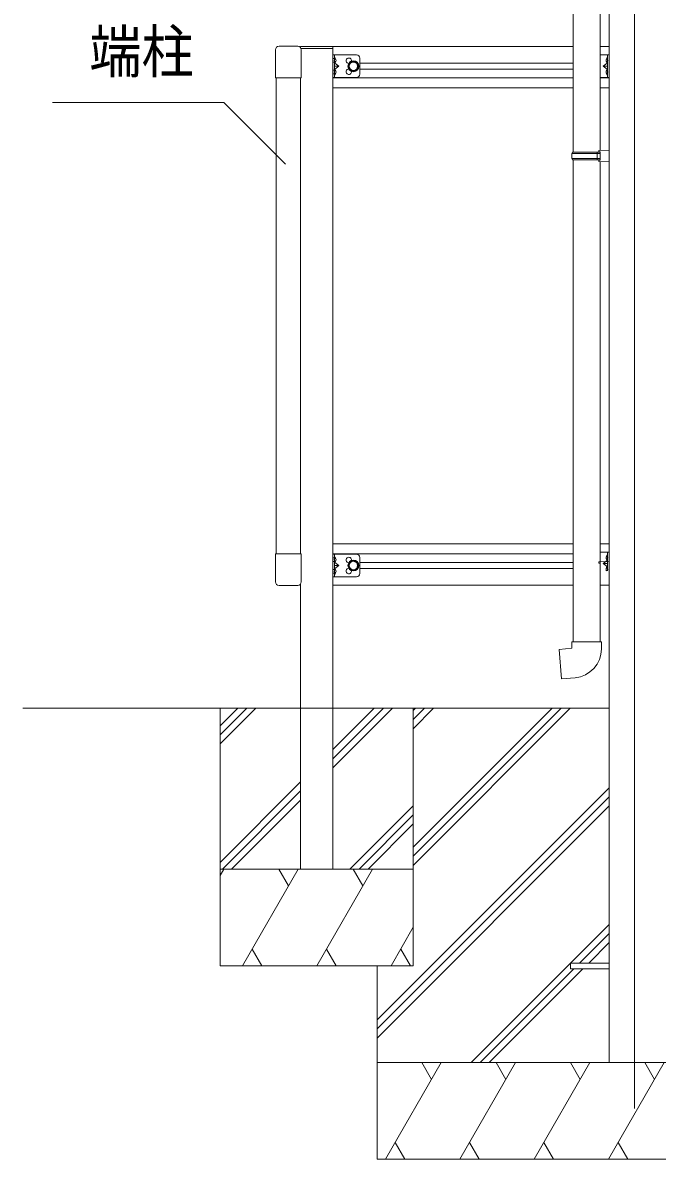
# Model space of a CAD drawing. Units: millimetres at full size, sheet at 1:20; details may follow other scales. Extents: x -5590 to 5652, y -3902 to 3858.
# Drawn here: x 515 to 1501, y -1442 to 322 of the extents above; entities that cross this region are included whole.
import ezdxf
from ezdxf.enums import TextEntityAlignment as Align

# ---------------------------------------------------------------- set-up
doc = ezdxf.new("R2010")
doc.units = ezdxf.units.MM
doc.header["$LTSCALE"] = 20
doc.linetypes.add('DASHED3', pattern=[4, 3, -1])
for name, color, linetype, lineweight in [('0-0_0', 7, 'Continuous', 9), ('0-1_本体', 7, 'Continuous', 9), ('1-0_FRAME', 7, 'Continuous', 9), ('1-1_GLASS', 4, 'Continuous', 9), ('1-2_GLASS_SEAL', 7, 'Continuous', 9)]:
    doc.layers.add(name, color=color, linetype=linetype, lineweight=lineweight)
doc.styles.add('ＭＳ ゴシック', font='')
doc.styles.get('ＭＳ ゴシック').set_extended_font_data('MS Gothic')

msp = doc.modelspace()

# ---------------------------------------------------------------- linework, layer by layer
at = {"layer": '0-0_0'}
for p, q in [((1426.52, -741.97), (515.44, -741.97)), ((1122.12, -745.34), (1125.49, -741.97)), ((1122.12, -759.48), (1139.63, -741.97)), ((1122.12, -773.62), (1153.78, -741.97)), ((1122.12, -957.47), (1337.63, -741.97)), ((1122.12, -971.61), (1351.77, -741.97)), ((1122.12, -985.75), (1365.91, -741.97)), ((1066.12, -1225.6), (1426.52, -865.21)), ((1066.12, -1239.74), (1426.52, -879.35)), ((1066.12, -1253.88), (1426.52, -893.49)), ((1211.89, -1291.97), (1426.52, -1077.34)), ((1380.53, -1137.47), (1426.52, -1091.48)), ((1394.67, -1137.47), (1426.52, -1105.62)), ((1066.12, -1141.67), (1066.12, -1441.97)), ((1226.03, -1291.97), (1371.53, -1146.47)), ((1240.17, -1291.97), (1385.67, -1146.47)), ((1866.12, -1291.97), (1066.12, -1291.97)), ((1078.83, -1441.97), (1165.43, -1291.97)), ((1150.43, -1317.95), (1135.43, -1291.97)), ((1194.3, -1441.97), (1280.9, -1291.97)), ((1265.9, -1317.95), (1250.9, -1291.97)), ((1309.77, -1441.97), (1396.37, -1291.97)), ((1381.37, -1317.95), (1366.37, -1291.97)), ((1425.24, -1441.97), (1511.84, -1291.97)), ((1496.84, -1317.95), (1481.84, -1291.97)), ((1093.83, -1415.99), (1108.82, -1441.97)), ((1209.3, -1415.99), (1224.29, -1441.97)), ((1324.77, -1415.99), (1339.77, -1441.97)), ((1440.24, -1415.99), (1455.24, -1441.97)), ((1066.12, -1441.97), (1866.12, -1441.97))]:
    msp.add_line(p, q, dxfattribs=at)
at = {"layer": '0-1_本体', "color": 2}
msp.add_line((1466.02, 1600.2), (1466.02, -1363.26), dxfattribs=at)
at = {"layer": '0-1_本体', "color": 4}
for p, q in [((1426.52, 1170.49), (1426.52, -1291.97)), ((1366.12, -1137.47), (1426.52, -1137.47)), ((1366.12, -1137.47), (1366.12, -1146.47)), ((1366.12, -1146.47), (1426.52, -1146.47))]:
    msp.add_line(p, q, dxfattribs=at)
at = {"layer": '0-1_本体'}
for p, q in [((1370.52, 858.53), (1370.52, 121.34)), ((1412.52, 855.97), (1412.52, 123.9)), ((1410.52, 123.84), (1426.52, 124.31)), ((1410.52, 121.84), (1410.52, 123.84)), ((1426.52, 124.31), (1426.52, 106.37)), ((1368.52, 119.34), (1369.52, 121.34)), ((1368.52, 119.34), (1412.52, 119.34)), ((1368.52, 119.34), (1368.52, 111.34)), ((1368.52, 111.34), (1412.52, 111.34)), ((1368.52, 111.34), (1369.52, 109.34)), ((1369.52, 121.34), (1412.52, 121.34)), ((1369.52, 109.34), (1412.52, 109.34)), ((1370.52, 109.34), (1370.52, -638.82)), ((1408.04, 119.34), (1407.61, 121.34)), ((1410.52, 121.84), (1412.52, 121.84)), ((1410.52, 106.84), (1410.52, 108.84)), ((1410.52, 106.84), (1426.52, 106.37)), ((1412.52, 106.78), (1412.49, -638.82)), ((1410.52, -514.87), (1426.52, -514.4)), ((1410.52, -516.87), (1410.52, -514.87)), ((1410.52, -516.87), (1412.52, -516.87)), ((1412.52, -516.97), (1412.52, -516.87)), ((1426.52, -514.4), (1426.52, -516.97)), ((1368.52, -638.82), (1414.52, -638.82)), ((1368.52, -648.82), (1368.52, -638.82)), ((1414.52, -638.82), (1414.52, -649.74))]:
    msp.add_line(p, q, dxfattribs=at)
for points in [[(1408.04, 119.34), (1408.04, 111.34), (1407.61, 109.34)], [(1410.52, 108.84), (1412.52, 108.84), (1412.52, 121.84)], [(1373.44, -694.57), (1352.6, -696.39), (1348.6, -650.56), (1368.52, -648.82)]]:
    msp.add_lwpolyline(points, dxfattribs=at)
msp.add_arc((1369.52, -649.74), 45, 275, 0, dxfattribs=at)
at = {"layer": '1-0_FRAME'}
for p, q in [((913.62, 285.63), (942.62, 285.63)), ((947.12, 285.33), (997.12, 285.33)), ((947.12, 285.33), (947.12, 283.49)), ((947.74, 282.33), (997.12, 282.33)), ((997.12, -991.67), (997.12, 285.33)), ((908.12, 236.43), (908.12, 280.13)), ((948.12, 280.13), (948.12, 236.43)), ((997.12, 237.13), (997.12, 272.13)), ((1034.12, 272.13), (997.12, 272.13)), ((999.62, 237.13), (999.62, 272.13)), ((999.62, 268.33), (999.91, 268.33)), ((999.62, 268.33), (999.62, 258.93)), ((999.91, 268.33), (999.91, 258.93)), ((1039.12, 242.13), (1039.12, 267.13)), ((999.91, 258.93), (999.62, 258.93)), ((999.62, 254.63), (1006.62, 254.63)), ((999.91, 250.33), (999.62, 250.33)), ((999.62, 240.93), (999.62, 250.33)), ((999.91, 240.93), (999.91, 250.33)), ((948.12, 236.43), (908.12, 236.43)), ((909.12, -502.17), (909.12, 236.43)), ((947.12, 236.43), (947.12, -502.17)), ((1034.12, 237.13), (997.12, 237.13)), ((999.62, 240.93), (999.91, 240.93)), ((908.12, -502.17), (908.12, -545.87)), ((948.12, -502.17), (908.12, -502.17)), ((948.12, -545.87), (948.12, -502.17)), ((997.12, -537.87), (997.12, -502.87)), ((1034.12, -502.87), (997.12, -502.87)), ((999.62, -537.87), (999.62, -502.87)), ((999.62, -506.67), (999.91, -506.67)), ((999.62, -506.67), (999.62, -516.07)), ((999.91, -506.67), (999.91, -516.07)), ((1039.12, -532.87), (1039.12, -507.87)), ((999.91, -516.07), (999.62, -516.07)), ((999.62, -520.37), (1006.62, -520.37)), ((999.91, -524.67), (999.62, -524.67)), ((999.62, -534.07), (999.62, -524.67)), ((999.91, -534.07), (999.91, -524.67)), ((1034.12, -537.87), (997.12, -537.87)), ((999.62, -534.07), (999.91, -534.07)), ((913.62, -551.37), (942.62, -551.37)), ((947.12, -991.67), (947.12, -548.84)), ((947.12, -741.67), (795.83, -741.67)), ((822.12, -741.67), (822.12, -1141.67)), ((822.12, -769.02), (849.47, -741.67)), ((822.12, -783.16), (863.61, -741.67)), ((822.12, -797.3), (877.76, -741.67)), ((997.12, -834.44), (1089.89, -741.67)), ((997.12, -820.29), (1075.75, -741.67)), ((997.12, -806.15), (1061.6, -741.67)), ((1122.12, -1141.67), (1122.12, -741.67)), ((822.12, -981.15), (947.12, -856.15)), ((825.74, -991.67), (947.12, -870.29)), ((839.89, -991.67), (947.12, -884.44)), ((1023.73, -991.67), (1122.12, -893.28)), ((1037.88, -991.67), (1122.12, -907.43)), ((1052.02, -991.67), (1122.12, -921.57)), ((822.12, -1001.49), (827.79, -991.67)), ((822.12, -991.67), (1122.12, -991.67)), ((856.66, -1141.67), (943.26, -991.67)), ((928.26, -1017.65), (913.26, -991.67)), ((972.13, -1141.67), (1058.73, -991.67)), ((1043.73, -1017.65), (1028.73, -991.67)), ((1087.6, -1141.67), (1122.12, -1081.87)), ((871.66, -1115.69), (886.65, -1141.67)), ((987.13, -1115.69), (1002.13, -1141.67)), ((1102.6, -1115.69), (1117.6, -1141.67)), ((822.12, -1141.67), (1122.12, -1141.67))]:
    msp.add_line(p, q, dxfattribs=at)
at = {"layer": '1-0_FRAME', "linetype": 'DASHED3'}
for p, q in [((997.12, 266.38), (999.62, 266.38)), ((999.65, 264.78), (999.04, 263.63)), ((1001.73, 265.78), (999.72, 264.78)), ((997.12, 260.88), (999.62, 260.88)), ((997.12, 248.38), (999.62, 248.38)), ((999.65, 262.49), (999.04, 263.63)), ((1001.73, 261.48), (999.72, 262.49)), ((1001.73, 247.78), (999.72, 246.78)), ((997.12, 242.88), (999.62, 242.88)), ((999.65, 246.78), (999.04, 245.63)), ((999.65, 244.49), (999.04, 245.63)), ((1001.73, 243.48), (999.72, 244.49)), ((997.12, -508.62), (999.62, -508.62)), ((999.65, -510.22), (999.04, -511.37)), ((999.65, -512.51), (999.04, -511.37)), ((1001.73, -509.22), (999.72, -510.22)), ((997.12, -514.12), (999.62, -514.12)), ((997.12, -526.62), (999.62, -526.62)), ((999.65, -528.22), (999.04, -529.37)), ((1001.73, -513.52), (999.72, -512.51)), ((1001.73, -527.22), (999.72, -528.22)), ((997.12, -532.12), (999.62, -532.12)), ((999.65, -530.51), (999.04, -529.37)), ((1001.73, -531.52), (999.72, -530.51))]:
    msp.add_line(p, q, dxfattribs=at)
at = {"layer": '1-0_FRAME'}
for points in [[(1000.22, 250.06), (1006.62, 254.63), (1000.22, 259.21)], [(923.73, 102.62), (828.09, 198.26), (561.66, 198.26)], [(1000.22, -524.94), (1006.62, -520.37), (1000.22, -515.79)]]:
    msp.add_lwpolyline(points, dxfattribs=at)
for points in [[(1029.12, 262.14), (1022.62, 258.39), (1022.62, 250.88), (1029.12, 247.13), (1035.62, 250.88), (1035.62, 258.39)], [(1029.12, -512.86), (1022.62, -516.61), (1022.62, -524.12), (1029.12, -527.87), (1035.62, -524.12), (1035.62, -516.61)]]:
    msp.add_lwpolyline(points, close=True, dxfattribs=at)
for centre, radius in [((1029.12, 254.63), 8.5), ((1029.12, 254.63), 7.5), ((1029.12, 254.63), 6.5), ((1029.12, -520.37), 8.5), ((1029.12, -520.37), 7.5), ((1029.12, -520.37), 6.5)]:
    msp.add_circle(centre, radius, dxfattribs=at)
for centre, radius, start, end in [((913.62, 280.13), 5.5, 90, 180), ((942.62, 280.13), 5.5, 0, 90), ((996.02, 263.63), 6.1, 309.60193, 50.39807), ((1022.12, 263.13), 4.25, 353.70569, 265.23923), ((1034.12, 267.13), 5, 0, 90), ((996.02, 245.63), 6.1, 309.60193, 50.39807), ((1022.12, 246.13), 4.25, 94.76077, 6.29431), ((1034.12, 242.13), 5, 270, 0), ((996.02, -511.37), 6.1, 309.60193, 50.39807), ((1022.12, -511.87), 4.25, 353.70569, 265.23923), ((1034.12, -507.87), 5, 0, 90), ((996.02, -529.37), 6.1, 309.60193, 50.39807), ((1022.12, -528.87), 4.25, 94.76077, 6.29431), ((913.62, -545.87), 5.5, 180, 270), ((942.62, -545.87), 5.5, 270, 0), ((1034.12, -532.87), 5, 270, 0)]:
    msp.add_arc(centre, radius, start, end, dxfattribs=at)
at = {"layer": '1-1_GLASS'}
for p, q in [((1370.52, 285.13), (997.12, 285.13)), ((1426.52, 285.13), (1412.52, 285.13)), ((1039.12, 259.13), (1370.52, 259.13)), ((1039.12, 250.13), (1370.52, 250.13)), ((997.12, 236.63), (1370.52, 236.63)), ((1412.52, 236.63), (1426.52, 236.63)), ((1370.52, 221.13), (997.12, 221.13)), ((1412.52, 221.13), (1426.52, 221.13)), ((997.12, -486.87), (1370.52, -486.87)), ((1412.52, -486.87), (1426.52, -486.87)), ((997.12, -502.37), (1370.52, -502.37)), ((1039.12, -515.87), (1370.52, -515.87)), ((1039.12, -524.87), (1370.52, -524.87)), ((997.12, -550.87), (1370.52, -550.87)), ((1412.52, -550.87), (1426.52, -550.87))]:
    msp.add_line(p, q, dxfattribs=at)
at = {"layer": '1-2_GLASS_SEAL'}
for p, q in [((1412.52, 272.13), (1426.52, 272.13)), ((1421.91, 265.78), (1423.93, 264.78)), ((1424.02, 268.33), (1423.73, 268.33)), ((1423.73, 268.33), (1423.73, 258.93)), ((1423.99, 264.78), (1424.6, 263.63)), ((1424.02, 237.13), (1424.02, 272.13)), ((1424.02, 268.33), (1424.02, 258.93)), ((1426.52, 237.13), (1426.52, 272.13)), ((1424.02, 254.63), (1417.02, 254.63)), ((1421.91, 261.48), (1423.93, 262.49)), ((1421.91, 247.78), (1423.93, 246.78)), ((1423.73, 258.93), (1424.02, 258.93)), ((1423.73, 250.33), (1424.02, 250.33)), ((1423.73, 240.93), (1423.73, 250.33)), ((1423.99, 262.49), (1424.6, 263.63)), ((1424.02, 240.93), (1424.02, 250.33)), ((1412.52, 237.13), (1426.52, 237.13)), ((1421.91, 243.48), (1423.93, 244.49)), ((1424.02, 240.93), (1423.73, 240.93)), ((1423.99, 246.78), (1424.6, 245.63)), ((1423.99, 244.49), (1424.6, 245.63)), ((1412.52, -499.87), (1426.52, -499.87)), ((1421.91, -506.22), (1423.93, -507.22)), ((1421.91, -510.52), (1423.93, -509.51)), ((1424.02, -503.67), (1423.73, -503.67)), ((1423.73, -503.67), (1423.73, -513.07)), ((1423.99, -507.22), (1424.6, -508.37)), ((1423.99, -509.51), (1424.6, -508.37)), ((1424.02, -528.37), (1424.02, -499.87)), ((1424.02, -503.67), (1424.02, -513.07)), ((1424.02, -517.37), (1417.02, -517.37)), ((1421.91, -524.22), (1423.93, -525.22)), ((1422.08, -528.43), (1423.93, -527.51)), ((1423.73, -513.07), (1424.02, -513.07)), ((1423.73, -521.67), (1424.02, -521.67)), ((1423.73, -528.38), (1423.73, -521.67)), ((1423.99, -525.22), (1424.6, -526.37)), ((1423.99, -527.51), (1424.6, -526.37)), ((1424.02, -528.37), (1424.02, -521.67))]:
    msp.add_line(p, q, dxfattribs=at)
for points in [[(1423.42, 250.06), (1417.02, 254.63), (1423.42, 259.21)], [(1423.42, -521.94), (1417.02, -517.37), (1423.42, -512.79)]]:
    msp.add_lwpolyline(points, dxfattribs=at)
for centre, end in [((1427.62, 263.63), 230.39807), ((1427.62, 245.63), 230.39807), ((1427.62, -508.37), 230.39807), ((1427.62, -526.37), 199.8475)]:
    msp.add_arc(centre, 6.1, 129.60193, end, dxfattribs=at)

# ---------------------------------------------------------------- texts
at = {"layer": '1-0_FRAME', "style": 'ＭＳ ゴシック', "width": 0.9}
msp.add_text('端柱', height=65.98, dxfattribs=at).set_placement((618.92, 224.63), align=Align.BOTTOM_LEFT)

doc.saveas('drawing.dxf')
